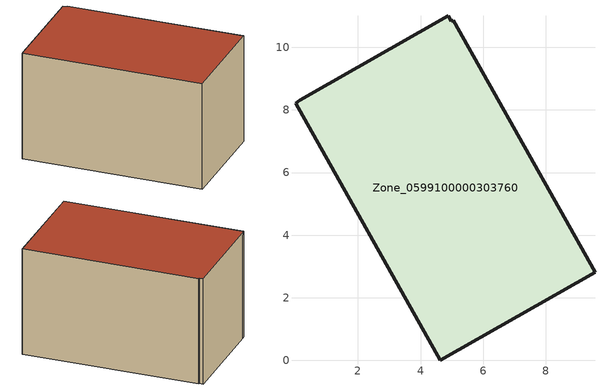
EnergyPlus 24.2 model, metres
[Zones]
Zone_0599100000303760
 floor ground (C_G): 9.57,2.82 4.63,0 0.01,8.21 0.14,8.31 4.89,11.01 4.99,10.83 5.04,10.86 z0
 wall outside (C_F): 4.63,0 9.57,2.82 5.04,10.86 4.99,10.83 4.89,11.01 0.14,8.31 0.01,8.21 4.63,0 z0:5.71
 roof outside (C_R): 0.14,8.31 0.01,8.21 4.63,0 9.57,2.82 5.04,10.86 4.99,10.83 4.89,11.01 z5.71
[BUILDING]
Pand.0599100000303760: North Axis=0; Terrain=City; Loads Convergence Tolerance Value=0.04; Temperature Convergence Tolerance Value=0.4; Solar Distribution=FullExterior; Maximum Number of Warmup Days=25; Minimum Number of Warmup Days=1
[Site:Location]
Rotterdam.The.Hague.AP_ZH_NLD Design_Conditions: Latitude=51.96; Longitude=4.45; Time Zone=1; Elevation=-4.5
[SITE:GROUNDTEMPERATURE:BUILDINGSURFACE]
18, 18, 18, 18, 18, 18, 18, 18, 18, 18, 18, 18
[MATERIAL] Thermal Absorptance=0.9; Solar Absorptance=0.7; Visible Absorptance=0.7
Name | Roughness | Thickness | Conductivity | Density | Specific Heat
G.TI.1946-1964 | MediumSmooth | 0.15 | 1 | 540 | 1210
F.TI.1946-1964 | Rough | 0.3 | 0.857143 | 1920 | 840
R.TI.1946-1964 | MediumRough | 0.2 | 0.277778 | 1500 | 1000
[CONSTRUCTION]
C_G: G.TI.1946-1964
C_F: F.TI.1946-1964
C_R: R.TI.1946-1964
[ZONE]
Zone_0599100000303760: Type=1; Multiplier=1; Ceiling Height=Autocalculate; Volume=Autocalculate; Floor Area=autocalculate; Part of Total Floor Area=Yes
[ZONEINFILTRATION:DESIGNFLOWRATE]
Infil_Zone_0599100000303760: Zone or ZoneList or Space or SpaceList=Zone_0599100000303760; Schedule=AlwaysOn; Design Flow Rate Calculation Method=Flow/Area; Flow Rate per Floor Area=0.003; Constant Term Coefficient=1; Temperature Term Coefficient=0; Velocity Term Coefficient=0; Velocity Squared Term Coefficient=0
[HVACTEMPLATE:ZONE:IDEALLOADSAIRSYSTEM]
Zone_0599100000303760: Maximum Heating Supply Air Temperature=50; Minimum Cooling Supply Air Temperature=13; Maximum Heating Supply Air Humidity Ratio=0.0156; Minimum Cooling Supply Air Humidity Ratio=0.0077; Heating Limit=NoLimit; Cooling Limit=NoLimit; Dehumidification Control Type=ConstantSensibleHeatRatio; Cooling Sensible Heat Ratio=0.7; Dehumidification Setpoint=60; Humidification Control Type=None; Humidification Setpoint=30; Outdoor Air Method=None; Outdoor Air Flow Rate per Person=0.00944; Outdoor Air Flow Rate per Zone Floor Area=0; Outdoor Air Flow Rate per Zone=0; Demand Controlled Ventilation Type=None; Outdoor Air Economizer Type=NoEconomizer; Heat Recovery Type=None; Sensible Heat Recovery Effectiveness=0.7; Latent Heat Recovery Effectiveness=0.65
[ZONECONTROL:THERMOSTAT]
ThermostatControl_Zone_0599100000303760: Zone or ZoneList=Zone_0599100000303760; Control Type Schedule=DualSetpointControlType; Control 1=Thermostat_Zone_0599100000303760; Temperature Difference Between Cutout And Setpoint=0
[THERMOSTATSETPOINT:DUALSETPOINT]
Thermostat_Zone_0599100000303760: Heating Setpoint Temperature Schedule=HeatingSetpoint_Zone_0599100000303760; Cooling Setpoint Temperature Schedule=CoolingSetpoint_Zone_0599100000303760
[SCHEDULE:COMPACT]
HeatingSetpoint_Zone_0599100000303760: Through: 12/31, For: AllDays, Until: 24:00, 21
CoolingSetpoint_Zone_0599100000303760: Through: 12/31, For: AllDays, Until: 24:00, 24
DualSetpointControlType: Through: 12/31, For: AllDays, Until: 24:00, 4
AlwaysOn: Through: 12/31, For: AllDays, Until: 24:00, 1
